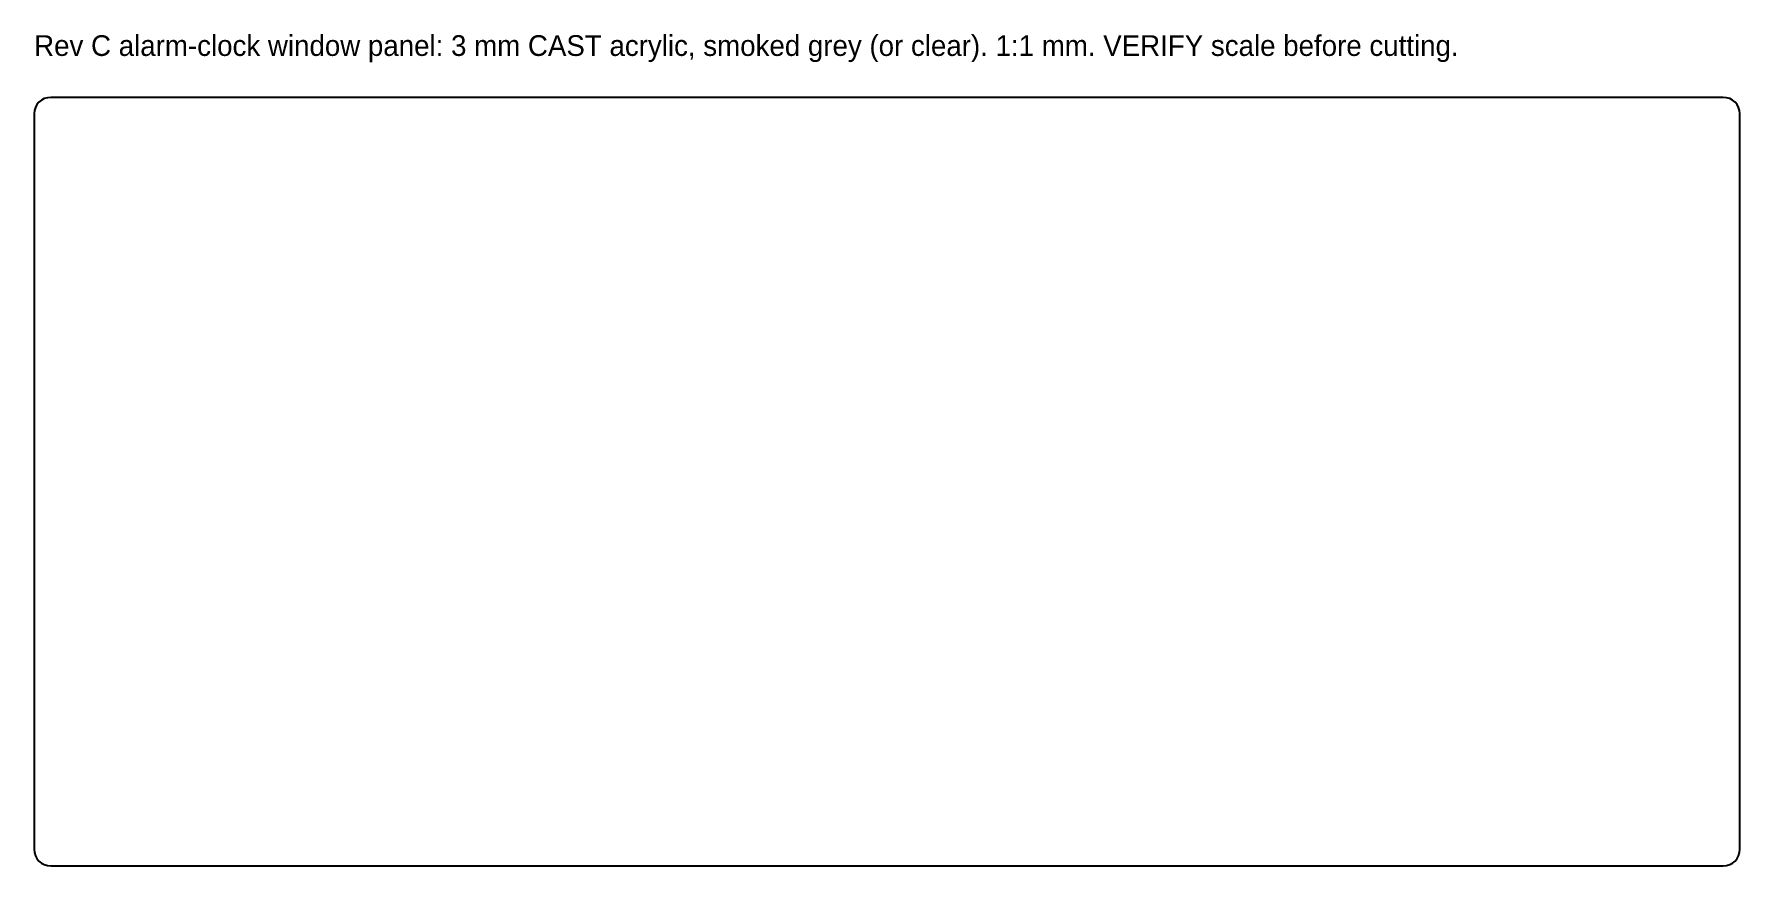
# Model space of a CAD drawing. Header units: millimetres. Extents: x 0 to 206, y 0 to 100.
import ezdxf

# ---------------------------------------------------------------- set-up
doc = ezdxf.new("R2010")
doc.units = ezdxf.units.MM
doc.layers.add('CUT', color=1, linetype='Continuous')
doc.layers.add('NOTES', color=7, linetype='Continuous')

msp = doc.modelspace()

# ---------------------------------------------------------------- linework, layer by layer
at = {"layer": 'CUT'}
for p, q in [((204, 92.8), (2, 92.8)), ((0, 90.8), (0, 2)), ((206, 2), (206, 90.8)), ((2, 0), (204, 0))]:
    msp.add_line(p, q, dxfattribs=at)
for centre, start, end in [((2, 90.8), 90, 180), ((204, 90.8), 0, 90), ((2, 2), 180, 270), ((204, 2), 270, 0)]:
    msp.add_arc(centre, 2, start, end, dxfattribs=at)

# ---------------------------------------------------------------- texts
at = {"layer": 'NOTES'}
msp.add_text('Rev C alarm-clock window panel: 3 mm CAST acrylic, smoked grey (or clear). 1:1 mm. VERIFY scale before cutting.', height=2.5, dxfattribs=at).set_placement((0, 97.8))

doc.saveas('drawing.dxf')
